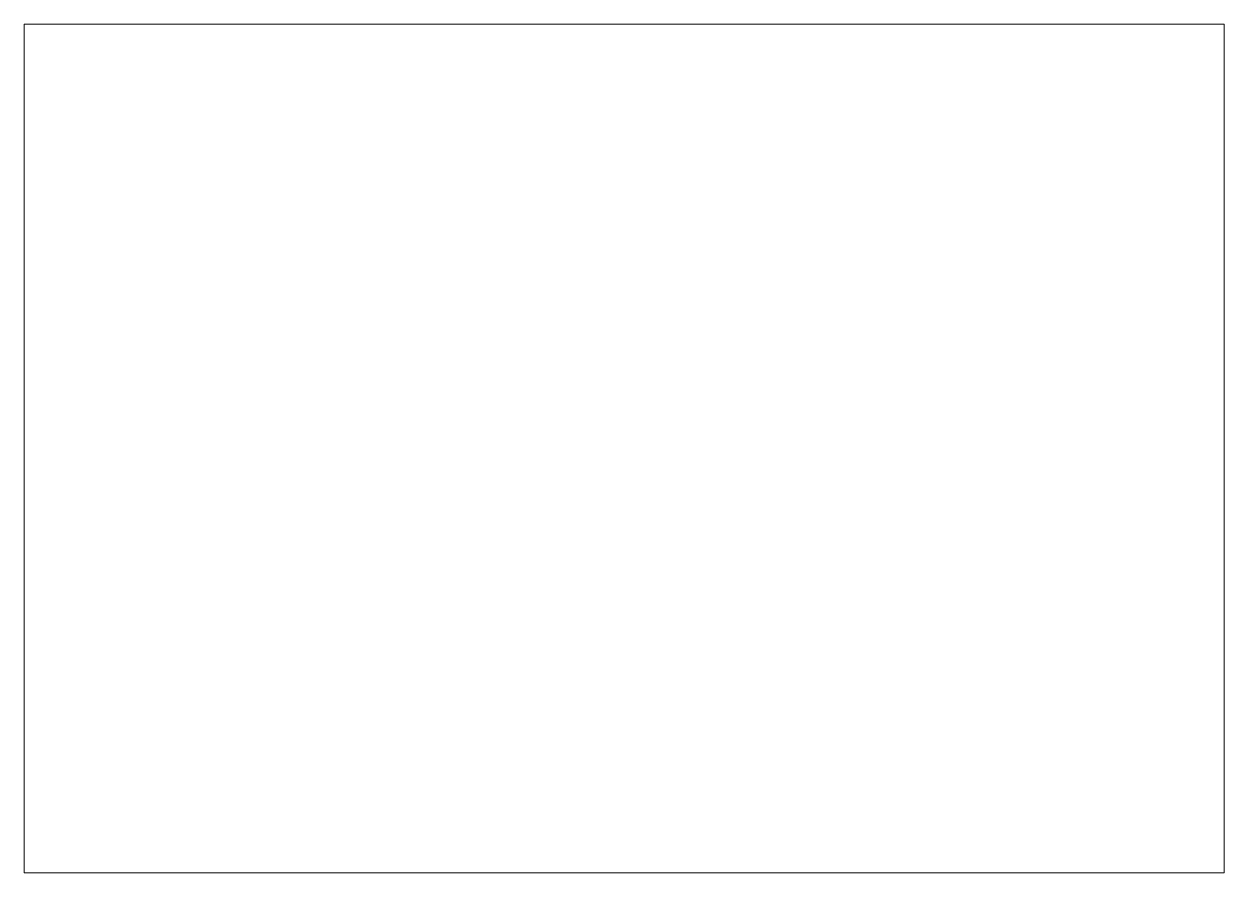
# Paper-space layout 'Лист1' of a CAD drawing. Header units: millimetres. Extents: x 30 to 267, y 21 to 189.
# The model-space entities are those that its viewports show. They can reach past a viewport. Long polylines and large blocks are cut down to what shows.
import ezdxf

# ---------------------------------------------------------------- set-up
doc = ezdxf.new("R2010")
doc.units = ezdxf.units.MM
doc.layers.add('К_Размеры внутренние', color=7, linetype='Continuous', lineweight=5)
doc.layers.add('К_тонкая', color=84, linetype='Continuous', lineweight=13)

msp = doc.modelspace()

# ---------------------------------------------------------------- hatches: boundary and pattern name
at = {"layer": 'К_тонкая', "ltscale": 100}
h = msp.add_hatch(dxfattribs=at)
h.set_pattern_fill('ANSI31', color=256)
h.paths.add_polyline_path([(-561065, -245602), (-561065, -245300), (-561178, -245300), (-561178, -245602)], flags=9)
h.paths.add_polyline_path([(-561065, -241897), (-561065, -241595), (-561178, -241595), (-561178, -241897)], flags=9)
h.paths.add_polyline_path([(-554216, -241545), (-553322, -241545), (-553322, -241145), (-554216, -241145)], flags=9)
h.paths.add_polyline_path([(-559268, -242407), (-559037, -242407), (-559037, -242295), (-559268, -242295)], flags=9)
h.paths.add_polyline_path([(-558655, -242407), (-558439, -242407), (-558439, -242295), (-558655, -242295)], flags=9)
h.paths.add_polyline_path([(-557650, -242407), (-557363, -242407), (-557363, -242295), (-557650, -242295)], flags=9)
h.paths.add_polyline_path([(-556586, -242407), (-556355, -242407), (-556355, -242295), (-556586, -242295)], flags=9)
h.paths.add_polyline_path([(-555856, -242407), (-555625, -242407), (-555625, -242295), (-555856, -242295)], flags=9)
h.paths.add_polyline_path([(-555277, -242585), (-555061, -242585), (-555061, -242473), (-555277, -242473)], flags=9)
h.paths.add_polyline_path([(-553667, -242407), (-553365, -242407), (-553365, -242295), (-553667, -242295)], flags=9)
h.paths.add_polyline_path([(-560562, -244112), (-560261, -244112), (-560261, -244000), (-560562, -244000)], flags=9)
h.paths.add_polyline_path([(-558878, -244112), (-558648, -244112), (-558648, -244000), (-558878, -244000)], flags=9)
h.paths.add_polyline_path([(-558236, -244112), (-558006, -244112), (-558006, -244000), (-558236, -244000)], flags=9)
h.paths.add_polyline_path([(-557525, -244112), (-557295, -244112), (-557295, -244000), (-557525, -244000)], flags=9)
h.paths.add_polyline_path([(-556686, -244112), (-556459, -244112), (-556459, -244000), (-556686, -244000)], flags=9)
h.paths.add_polyline_path([(-555647, -244112), (-555374, -244112), (-555374, -244000), (-555647, -244000)], flags=9)
h.paths.add_polyline_path([(-561500, -246140), (-561269, -246140), (-561269, -246027), (-561500, -246027)], flags=9)
h.paths.add_polyline_path([(-560549, -246140), (-560258, -246140), (-560258, -246027), (-560549, -246027)], flags=9)
h.paths.add_polyline_path([(-558914, -246140), (-558658, -246140), (-558658, -246027), (-558914, -246027)], flags=9)
h.paths.add_polyline_path([(-557627, -246139), (-557397, -246139), (-557397, -246026), (-557627, -246026)], flags=9)
h.paths.add_polyline_path([(-556629, -246139), (-556373, -246139), (-556373, -246026), (-556629, -246026)], flags=9)
h.paths.add_polyline_path([(-555459, -246139), (-555229, -246139), (-555229, -246026), (-555459, -246026)], flags=9)
h.paths.add_polyline_path([(-554694, -246036), (-554475, -246036), (-554475, -245923), (-554694, -245923)], flags=9)
h.paths.add_polyline_path([(-554042, -246139), (-553751, -246139), (-553751, -246026), (-554042, -246026)], flags=9)
h.paths.add_polyline_path([(-552633, -246139), (-552345, -246139), (-552345, -246026), (-552633, -246026)], flags=9)
h.paths.add_polyline_path([(-561414, -240331), (-561184, -240331), (-561184, -240219), (-561414, -240219)], flags=9)
h.paths.add_polyline_path([(-560623, -240331), (-560389, -240331), (-560389, -240219), (-560623, -240219)], flags=9)
h.paths.add_polyline_path([(-559787, -240331), (-559556, -240331), (-559556, -240219), (-559787, -240219)], flags=9)
h.paths.add_polyline_path([(-559708, -241219), (-559708, -240935), (-559821, -240935), (-559821, -241219)], flags=9)
h.paths.add_polyline_path([(-558425, -240246), (-558425, -240016), (-558538, -240016), (-558538, -240246)], flags=9)
h.paths.add_polyline_path([(-558978, -240451), (-558744, -240451), (-558744, -240339), (-558978, -240339)], flags=9)
h.paths.add_polyline_path([(-558330, -240451), (-558100, -240451), (-558100, -240339), (-558330, -240339)], flags=9)
h.paths.add_polyline_path([(-558431, -241271), (-558431, -240984), (-558544, -240984), (-558544, -241271)], flags=9)
h.paths.add_polyline_path([(-559176, -241845), (-558978, -241845), (-558978, -241733), (-559176, -241733)], flags=9)
h.paths.add_polyline_path([(-558655, -241845), (-558439, -241845), (-558439, -241733), (-558655, -241733)], flags=9)
h.paths.add_polyline_path([(-558317, -241686), (-558086, -241686), (-558086, -241573), (-558317, -241573)], flags=9)
h.paths.add_polyline_path([(-558814, -241268), (-558814, -240980), (-558926, -240980), (-558926, -241268)], flags=9)
h.paths.add_polyline_path([(-558030, -241133), (-558030, -240863), (-558142, -240863), (-558142, -241133)], flags=9)
h.paths.add_polyline_path([(-554362, -245523), (-554362, -245222), (-554475, -245222), (-554475, -245523)], flags=9)
h.paths.add_polyline_path([(-554362, -243069), (-554362, -242785), (-554475, -242785), (-554475, -243069)], flags=9)
h.paths.add_polyline_path([(-554362, -241422), (-554362, -241152), (-554475, -241152), (-554475, -241422)], flags=9)
h.paths.add_polyline_path([(-552357, -240599), (-552357, -240369), (-552469, -240369), (-552469, -240599)], flags=9)
h.paths.add_polyline_path([(-552357, -241765), (-552357, -241474), (-552469, -241474), (-552469, -241765)], flags=9)
h.paths.add_polyline_path([(-552357, -243821), (-552357, -243522), (-552469, -243522), (-552469, -243821)], flags=9)
h.paths.add_polyline_path([(-552357, -245973), (-552357, -245682), (-552469, -245682), (-552469, -245973)], flags=9)
h.paths.add_polyline_path([(-552357, -247127), (-552357, -246943), (-552469, -246943), (-552469, -247127)], flags=9)
h.paths.add_polyline_path([(-557402, -245597), (-557402, -245295), (-557515, -245295), (-557515, -245597)], flags=9)
h.paths.add_polyline_path([(-555272, -245597), (-555272, -245299), (-555384, -245299), (-555384, -245597)], flags=9)
h.paths.add_polyline_path([(-558209, -245605), (-558209, -245307), (-558322, -245307), (-558322, -245605)], flags=9)
h.paths.add_polyline_path([(-560562, -243283), (-560261, -243283), (-560261, -243171), (-560562, -243171)], flags=9)
h.paths.add_polyline_path([(-558878, -243283), (-558648, -243283), (-558648, -243171), (-558878, -243171)], flags=9)
h.paths.add_polyline_path([(-557817, -243283), (-557529, -243283), (-557529, -243171), (-557817, -243171)], flags=9)
h.paths.add_polyline_path([(-556685, -243283), (-556459, -243283), (-556459, -243171), (-556685, -243171)], flags=9)
h.paths.add_polyline_path([(-555614, -243283), (-555326, -243283), (-555326, -243171), (-555614, -243171)], flags=9)
h.paths.add_polyline_path([(-561399, -246789), (-561172, -246789), (-561172, -246676), (-561399, -246676)], flags=9)
h.paths.add_polyline_path([(-559005, -246789), (-558721, -246789), (-558721, -246676), (-559005, -246676)], flags=9)
h.paths.add_polyline_path([(-557490, -246788), (-557259, -246788), (-557259, -246676), (-557490, -246676)], flags=9)
h.paths.add_polyline_path([(-555601, -246788), (-555342, -246788), (-555342, -246676), (-555601, -246676)], flags=9)
h.paths.add_polyline_path([(-554702, -246788), (-554468, -246788), (-554468, -246676), (-554702, -246676)], flags=9)
h.paths.add_polyline_path([(-552764, -246788), (-552476, -246788), (-552476, -246676), (-552764, -246676)], flags=9)
h.paths.add_polyline_path([(-552653, -240593), (-552652, -240363), (-552764, -240362), (-552766, -240593)], flags=9)
h.paths.add_polyline_path([(-552672, -243816), (-552670, -243517), (-552782, -243517), (-552784, -243815)], flags=9)
h.paths.add_polyline_path([(-561193, -247093), (-559273, -247093), (-559273, -246818), (-561193, -246818)], flags=9)
h.paths.add_polyline_path([(-557300, -247093), (-555380, -247093), (-555380, -246818), (-557300, -246818)], flags=9)
h.paths.add_polyline_path([(-551955, -242506), (-551955, -240586), (-552230, -240586), (-552230, -242506)], flags=9)
h.paths.add_polyline_path([(-554696, -247093), (-552775, -247093), (-552775, -246818), (-554696, -246818)], flags=9)

psp = doc.layouts.new('Лист1')

# ---------------------------------------------------------------- viewports
at = {"layer": 'К_Размеры внутренние', "ltscale": 100, "view_target_point": (-462989.93, -114175.82)}
psp.add_viewport(center=(148.51, 105.01), size=(237.61, 168.0125), view_center_point=(-92264.79, -129492.73), view_height=10699.0987, dxfattribs=at)

doc.saveas('drawing.dxf')
